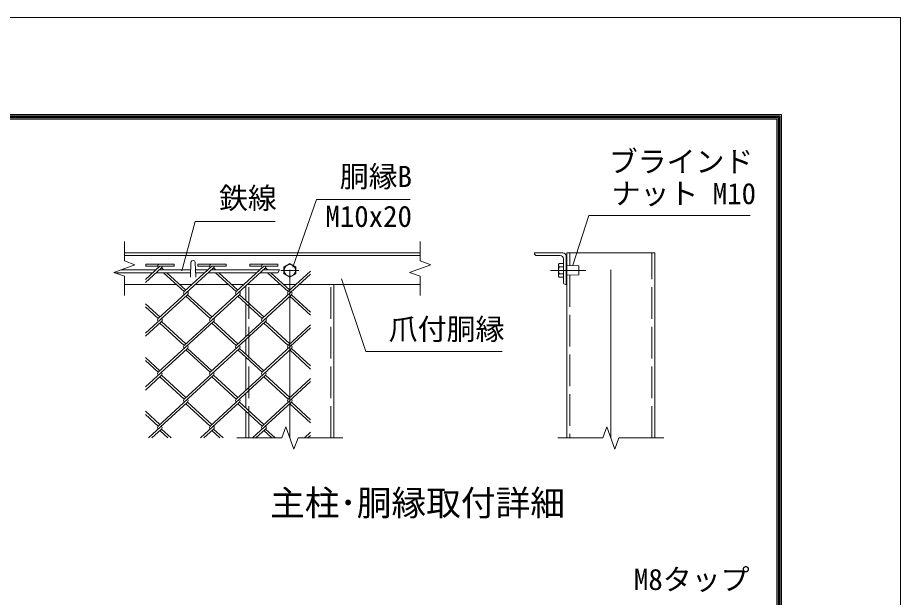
# Model space of a CAD drawing. Units: millimetres at full size; details may follow other scales. Extents: x -10500 to 10500, y -7425 to 7425.
# Drawn here: x 5492 to 10500, y 4137 to 7425 of the extents above; entities that cross this region are included whole.
import ezdxf
from ezdxf.enums import TextEntityAlignment as Align

# ---------------------------------------------------------------- set-up
doc = ezdxf.new("R2010")
doc.units = ezdxf.units.MM
doc.header["$LTSCALE"] = 30
doc.linetypes.add('DASHED', pattern=[7.5, 6, -1.5])
doc.linetypes.add('USER1', pattern=[50.8, 31.75, -6.35, 6.35, -6.35])
for name, color, linetype, lineweight in [('0-0_D-STR-TXT', 7, 'Continuous', 13), ('0-1_D-STR-DIM', 7, 'Continuous', 13), ('0-2_D-STR1', 1, 'Continuous', 18), ('0-3_D-BMK', 2, 'USER1', 13), ('0-4_D-STR3', 3, 'Continuous', 13), ('0-A_D-TTL-TXT', 7, 'Continuous', 13), ('0-B_D-STR2', 7, 'Continuous', 13), ('0-C_D-TTL', 7, 'Continuous', 18)]:
    doc.layers.add(name, color=color, linetype=linetype, lineweight=lineweight)
doc.styles.add('ＭＳ ゴシック', font='')
doc.styles.get('ＭＳ ゴシック').set_extended_font_data('MS Gothic')

msp = doc.modelspace()

# ---------------------------------------------------------------- linework, layer by layer
at = {"layer": '0-0_D-STR-TXT'}
for points in [[(7719.76, 6392.88), (7188.27, 6392.88), (7053.74, 6008.88)], [(6952.26, 6269.23), (6500.07, 6269.23), (6423.49, 5989.16)], [(9647.78, 6301.92), (8733.03, 6301.92), (8642.05, 6020.24)], [(8240.18, 5530.42), (7467.57, 5530.42), (7328.7, 5943.37)]]:
    msp.add_lwpolyline(points, dxfattribs=at)
at = {"layer": '0-1_D-STR-DIM'}
for p, q in [((6097.4, 6154.34), (6097.4, 6044.95)), ((7775.65, 6154.34), (7775.65, 6044.95)), ((6157.31, 6023.14), (6037.49, 5979.54)), ((6097.4, 6044.95), (6157.31, 6023.14)), ((7835.56, 6023.14), (7715.75, 5979.54)), ((7775.65, 6044.95), (7835.56, 6023.14)), ((6037.49, 5979.54), (6097.4, 5957.73)), ((6976.97, 5994.34), (6967.73, 5978.34)), ((7715.75, 5979.54), (7775.65, 5957.73)), ((6097.4, 5957.73), (6097.4, 5848.34)), ((7775.65, 5957.73), (7775.65, 5848.34)), ((7013.44, 5104.77), (6990.35, 5041.34)), ((7059.61, 4977.91), (7013.44, 5104.77)), ((8834.35, 5104.77), (8811.26, 5041.34)), ((8880.52, 4977.91), (8834.35, 5104.77)), ((6736.53, 5041.34), (6990.35, 5041.34)), ((7082.7, 5041.34), (7059.61, 4977.91)), ((7082.7, 5041.34), (7336.53, 5041.34)), ((8557.44, 5041.34), (8811.26, 5041.34)), ((8903.61, 5041.34), (8880.52, 4977.91)), ((8903.61, 5041.34), (9157.44, 5041.34))]:
    msp.add_line(p, q, dxfattribs=at)
at = {"layer": '0-2_D-STR1'}
for p, q in [((6097.4, 6091.34), (7775.65, 6091.34)), ((6097.4, 6075.34), (7775.65, 6075.34)), ((8424.24, 6091.34), (8424.24, 6087.34)), ((8424.24, 6091.34), (8584.24, 6091.34)), ((8436.24, 6075.34), (8570.24, 6075.34)), ((8604.24, 6071.34), (8604.24, 5911.34)), ((9107.44, 5041.34), (9107.44, 6091.34)), ((6475.4, 6038.83), (6472.4, 5952.83)), ((6499.4, 6038.83), (6502.4, 5952.83)), ((8588.24, 6057.34), (8588.24, 5923.34)), ((6097.4, 5911.34), (6392.87, 5911.34)), ((6411.81, 5911.34), (6481.6, 5911.34)), ((6500.54, 5911.34), (6687.78, 5911.34)), ((6706.73, 5911.34), (6776.51, 5911.34)), ((6794.98, 5911.34), (6982.69, 5911.34)), ((7001.64, 5911.34), (7071.42, 5911.34)), ((7089.89, 5911.34), (7775.65, 5911.34)), ((7286.53, 5041.34), (7286.53, 5911.34)), ((8600.24, 5911.34), (8604.24, 5911.34)), ((6786.53, 5820.9), (6786.53, 5903.59)), ((6786.53, 5616), (6786.53, 5803.54)), ((6786.53, 5515.94), (6786.53, 5598.64)), ((6786.53, 5311.04), (6786.53, 5498.58)), ((6786.53, 5210.98), (6786.53, 5293.68)), ((6786.53, 5041.34), (6786.53, 5193.62))]:
    msp.add_line(p, q, dxfattribs=at)
at = {"layer": '0-2_D-STR1', "linetype": 'DASHED'}
for p, q in [((8625.44, 6091.34), (8625.44, 6018.81)), ((9089.44, 5041.34), (9089.44, 6091.34)), ((8625.44, 5963.87), (8625.44, 5041.34)), ((6804.53, 5041.34), (6804.53, 5911.34)), ((7268.53, 5041.34), (7268.53, 5911.34))]:
    msp.add_line(p, q, dxfattribs=at)
at = {"layer": '0-2_D-STR1'}
msp.add_lwpolyline([(9107.44, 6091.34), (8607.44, 6091.34), (8607.44, 5041.34)], dxfattribs=at)
for centre, radius, start, end in [((8436.24, 6087.34), 12, 180, 270), ((8570.24, 6057.34), 18, 0, 90), ((8584.24, 6071.34), 20, 0, 90), ((6487.4, 6033.83), 13, 22.61986, 157.38014), ((8600.24, 5923.34), 12, 180, 270)]:
    msp.add_arc(centre, radius, start, end, dxfattribs=at)
at = {"layer": '0-3_D-BMK'}
for p, q in [((7036.53, 5041.34), (7036.53, 6161.34)), ((8857.44, 5041.34), (8857.44, 6161.34)), ((7087.53, 5991.34), (6985.53, 5991.34)), ((8715.04, 5991.34), (8515.04, 5991.34))]:
    msp.add_line(p, q, dxfattribs=at)
at = {"layer": '0-4_D-STR3'}
for p, q in [((8560.24, 6024.34), (8563.85, 6030.6)), ((8560.24, 6024.34), (8560.24, 5958.34)), ((8563.85, 6030.6), (8588.24, 6030.6)), ((8563.85, 6010.97), (8588.24, 6010.97)), ((8588.24, 6030.6), (8588.24, 5952.08)), ((8604.24, 5963.34), (8604.24, 6019.34)), ((8675.44, 5965.34), (8675.44, 6017.34)), ((6260.02, 5978.34), (6040.78, 5978.34)), ((6277.48, 5994.34), (6078.17, 5994.34)), ((6473.29, 5978.34), (6278.97, 5978.34)), ((6473.85, 5994.34), (6296.43, 5994.34)), ((6572.4, 5994.34), (6500.95, 5994.34)), ((6554.93, 5978.34), (6501.51, 5978.34)), ((6849.85, 5978.34), (6573.88, 5978.34)), ((6867.31, 5994.34), (6591.34, 5994.34)), ((6967.73, 5978.34), (6868.32, 5978.34)), ((6976.97, 5994.34), (6885.78, 5994.34)), ((7036.53, 5952.08), (7002.53, 5971.71)), ((7070.53, 5971.71), (7036.53, 5952.08)), ((8563.85, 5971.71), (8588.24, 5971.71)), ((8675.44, 5965.34), (8607.44, 5963.34)), ((8560.24, 5958.34), (8563.85, 5952.08)), ((8563.85, 5952.08), (8588.24, 5952.08))]:
    msp.add_line(p, q, dxfattribs=at)
for points in [[(7002.53, 5971.71), (7002.53, 6010.97), (7036.53, 6030.6)], [(7036.53, 6030.6), (7070.53, 6010.97), (7070.53, 5971.71)], [(8607.44, 5963.34), (8607.44, 6019.34), (8675.44, 6017.34)]]:
    msp.add_lwpolyline(points, dxfattribs=at)
msp.add_circle((7036.53, 5991.34), 33, dxfattribs=at)
for centre, radius, start, end in [((8578.19, 6020.78), 17.38, 145.61575, 214.38425), ((8625.78, 5991.34), 64.96, 162.41205, 197.58795), ((8605.84, 6019.34), 1.6, 0, 180), ((8578.19, 5961.89), 17.38, 145.61575, 214.38425), ((8605.84, 5963.34), 1.6, 180, 0)]:
    msp.add_arc(centre, radius, start, end, dxfattribs=at)
at = {"layer": '0-B_D-STR2'}
for p, q in [((6299.25, 6014.49), (6217.4, 5939.48)), ((6219.25, 6027.29), (6379.25, 6027.29)), ((6219.25, 6014.49), (6219.25, 6027.29)), ((6219.25, 6014.49), (6286.4, 6014.49)), ((6299.25, 6014.49), (6379.25, 6014.49)), ((6379.25, 6014.49), (6379.25, 6027.29)), ((6594.16, 6014.49), (6437.23, 5870.69)), ((6514.16, 6027.29), (6674.16, 6027.29)), ((6514.16, 6014.49), (6514.16, 6027.29)), ((6514.16, 6014.49), (6581.31, 6014.49)), ((6889.07, 6014.49), (6732.14, 5870.69)), ((6809.07, 6027.29), (6969.07, 6027.29)), ((6809.07, 6014.49), (6809.07, 6027.29)), ((6809.07, 6014.49), (6876.22, 6014.49)), ((6889.07, 6014.49), (6969.07, 6014.49)), ((6969.07, 6014.49), (6969.07, 6027.29)), ((6308.72, 6005.81), (6217.4, 5922.12)), ((6603.63, 6005.81), (6289.8, 5718.23)), ((6302.29, 5994.34), (6299.25, 5997.12)), ((6321.24, 5994.34), (6308.72, 6005.81)), ((6437.23, 5870.69), (6319.75, 5978.34)), ((6446.71, 5879.37), (6338.7, 5978.34)), ((6898.31, 6006.02), (6584.47, 5718.45)), ((6597.2, 5994.34), (6594.16, 5997.12)), ((6616.15, 5994.34), (6603.63, 6005.81)), ((6732.14, 5870.69), (6614.66, 5978.34)), ((6741.62, 5879.37), (6633.61, 5978.34)), ((7154.24, 5970.31), (6879.39, 5718.45)), ((6892.11, 5994.34), (6888.84, 5997.34)), ((6911.06, 5994.34), (6898.31, 6006.02)), ((7027.05, 5870.69), (6909.57, 5978.34)), ((7036.53, 5879.37), (6928.52, 5978.34)), ((7154.24, 5987.24), (7027.05, 5870.69)), ((6455.97, 5853.56), (6217.4, 5634.96)), ((6750.85, 5853.54), (6437.02, 5565.97)), ((6584.47, 5718.45), (6446.49, 5844.88)), ((6593.95, 5727.13), (6455.97, 5853.56)), ((7045.76, 5853.54), (6731.93, 5565.97)), ((6879.39, 5718.45), (6741.4, 5844.88)), ((6888.86, 5727.13), (6750.88, 5853.56)), ((7154.24, 5736.78), (7036.29, 5844.86)), ((7154.24, 5754.14), (7045.76, 5853.54)), ((6299.04, 5727.13), (6217.4, 5801.93)), ((6289.56, 5718.45), (6217.4, 5784.57)), ((6308.51, 5701.09), (6217.4, 5617.6)), ((6603.42, 5701.09), (6289.56, 5413.49)), ((6437.02, 5565.97), (6299.04, 5692.41)), ((6446.49, 5574.65), (6308.51, 5701.09)), ((6898.33, 5701.09), (6584.47, 5413.49)), ((6731.93, 5565.97), (6593.95, 5692.41)), ((6741.4, 5574.65), (6603.42, 5701.09)), ((7154.24, 5665.35), (6879.39, 5413.49)), ((7026.84, 5565.97), (6888.86, 5692.41)), ((7036.31, 5574.65), (6898.33, 5701.09)), ((7154.24, 5682.71), (7026.84, 5565.97)), ((6455.97, 5548.61), (6217.4, 5330)), ((6750.88, 5548.61), (6437.02, 5261.01)), ((6584.47, 5413.49), (6446.49, 5539.93)), ((6593.95, 5422.17), (6455.97, 5548.61)), ((7045.79, 5548.61), (6731.93, 5261.01)), ((6879.39, 5413.49), (6742.23, 5539.17)), ((6888.86, 5422.17), (6750.88, 5548.61)), ((7154.24, 5431.86), (7036.31, 5539.93)), ((7154.24, 5449.22), (7045.79, 5548.61)), ((6299.04, 5422.17), (6217.4, 5496.97)), ((6289.56, 5413.49), (6217.4, 5479.61)), ((6308.51, 5396.13), (6217.4, 5312.64)), ((6603.42, 5396.13), (6289.56, 5108.53)), ((6437.02, 5261.01), (6299.04, 5387.45)), ((6446.49, 5269.69), (6308.51, 5396.13)), ((6898.33, 5396.13), (6584.47, 5108.53)), ((6731.93, 5261.01), (6593.95, 5387.45)), ((6741.4, 5269.69), (6603.42, 5396.13)), ((7154.24, 5360.39), (6879.39, 5108.53)), ((7026.84, 5261.01), (6888.86, 5387.45)), ((7036.31, 5269.69), (6898.33, 5396.13)), ((7154.24, 5377.75), (7026.84, 5261.01)), ((6455.97, 5243.65), (6235.18, 5041.34)), ((6584.47, 5108.53), (6446.49, 5234.97)), ((6593.95, 5117.21), (6455.97, 5243.65)), ((6750.88, 5243.65), (6530.1, 5041.34)), ((6879.39, 5108.53), (6741.4, 5234.97)), ((6888.86, 5117.21), (6750.88, 5243.65)), ((7045.79, 5243.65), (6825.01, 5041.34)), ((7154.24, 5126.9), (7036.31, 5234.97)), ((7154.24, 5144.27), (7045.79, 5243.65)), ((6299.04, 5117.21), (6217.4, 5192.02)), ((6289.56, 5108.53), (6217.4, 5174.66)), ((6308.51, 5091.17), (6254.13, 5041.34)), ((6343.94, 5041.34), (6299.04, 5082.49)), ((6362.89, 5041.34), (6308.51, 5091.17)), ((6603.42, 5091.17), (6549.04, 5041.34)), ((6638.85, 5041.34), (6593.95, 5082.49)), ((6657.8, 5041.34), (6603.42, 5091.17)), ((6898.33, 5091.17), (6843.95, 5041.34)), ((6933.76, 5041.34), (6888.86, 5082.49)), ((6952.71, 5041.34), (6898.33, 5091.17)), ((7154.24, 5072.79), (7119.92, 5041.34)), ((7154.24, 5055.43), (7138.86, 5041.34))]:
    msp.add_line(p, q, dxfattribs=at)
msp.add_lwpolyline([(6594.16, 6014.49), (6674.16, 6014.49), (6674.16, 6027.29)], dxfattribs=at)
for centre, start, end in [((6299.25, 6014.49), 95, 222.5), ((6299.25, 6014.49), 317.5, 0), ((6594.16, 6014.49), 95, 222.5), ((6594.16, 6014.49), 317.5, 0), ((6889.07, 6014.49), 85, 222.5), ((6889.07, 6014.49), 317.5, 0), ((6446.71, 5862.01), 137.5, 222.5), ((6446.71, 5862.01), 317.5, 42.5), ((6741.62, 5862.01), 137.5, 222.5), ((6741.62, 5862.01), 317.5, 42.5), ((7036.53, 5862.01), 137.5, 222.5), ((7036.53, 5862.01), 317.5, 42.5), ((6299.25, 5709.53), 137.5, 222.5), ((6299.25, 5709.53), 317.5, 42.5), ((6594.16, 5709.53), 137.5, 222.5), ((6594.16, 5709.53), 317.5, 42.5), ((6889.07, 5709.53), 137.5, 222.5), ((6889.07, 5709.53), 317.5, 42.5), ((6446.49, 5557.29), 137.5, 222.5), ((6446.49, 5557.29), 317.5, 42.5), ((6741.4, 5557.29), 137.5, 222.5), ((6741.4, 5557.29), 317.5, 42.5), ((7036.53, 5557.05), 137.5, 222.5), ((7036.53, 5557.05), 317.5, 42.5), ((6299.01, 5404.79), 137.5, 222.5), ((6299.01, 5404.79), 317.5, 42.5), ((6593.92, 5404.79), 137.5, 222.5), ((6593.92, 5404.79), 317.5, 42.5), ((6888.84, 5404.79), 137.5, 222.5), ((6888.84, 5404.79), 317.5, 42.5), ((6446.49, 5252.33), 137.5, 222.5), ((6446.49, 5252.33), 317.5, 42.5), ((6741.4, 5252.33), 137.5, 222.5), ((6741.4, 5252.33), 317.5, 42.5), ((7036.53, 5252.09), 137.5, 222.5), ((7036.53, 5252.09), 317.5, 42.5), ((6299.01, 5099.83), 137.5, 222.5), ((6299.01, 5099.83), 317.5, 42.5), ((6594.18, 5099.63), 137.5, 222.5), ((6594.18, 5099.63), 317.5, 42.5), ((6889.1, 5099.63), 137.5, 222.5), ((6889.1, 5099.63), 317.5, 42.5)]:
    msp.add_arc(centre, 12.85, start, end, dxfattribs=at)
at = {"layer": '0-C_D-TTL', "color": 2}
msp.add_lwpolyline([(-10500, 7425), (10500, 7425), (10500, -7425), (-10500, -7425)], close=True, dxfattribs=at)
at = {"layer": '0-C_D-TTL'}
for points in [[(-9825, 6875), (9825, 6875), (9825, -6875), (-9825, -6875)], [(-9818.75, 6868.75), (9818.75, 6868.75), (9818.75, -6868.75), (-9818.75, -6868.75)], [(-9812.5, 6862.5), (9812.5, 6862.5), (9812.5, -6862.5), (-9812.5, -6862.5)], [(-9806.25, 6856.25), (9806.25, 6856.25), (9806.25, -6856.25), (-9806.25, -6856.25)], [(-9800, 6850), (9800, 6850), (9800, -6850), (-9800, -6850)]]:
    msp.add_lwpolyline(points, close=True, dxfattribs=at)

# ---------------------------------------------------------------- texts
at = {"layer": '0-0_D-STR-TXT', "style": 'ＭＳ ゴシック'}
for s, p in [('ブラインド', (8845.75, 6512.37)), ('胴縁B', (7319.38, 6427.83)), ('鉄線', (6634.36, 6305.14)), ('ナット M10', (8861.61, 6330.85)), ('M10x20', (7238.16, 6201.86)), ('爪付胴縁', (7597.42, 5561.89)), ('M8タップ', (8988.55, 4142.07))]:
    msp.add_text(s, height=120.3, dxfattribs=at).set_placement(p, align=Align.BOTTOM_LEFT)
at = {"layer": '0-A_D-TTL-TXT', "style": 'ＭＳ ゴシック'}
msp.add_text('主柱･胴縁取付詳細', height=144.3, dxfattribs=at).set_placement((6924.04, 4556.93), align=Align.BOTTOM_LEFT)

doc.saveas('drawing.dxf')
